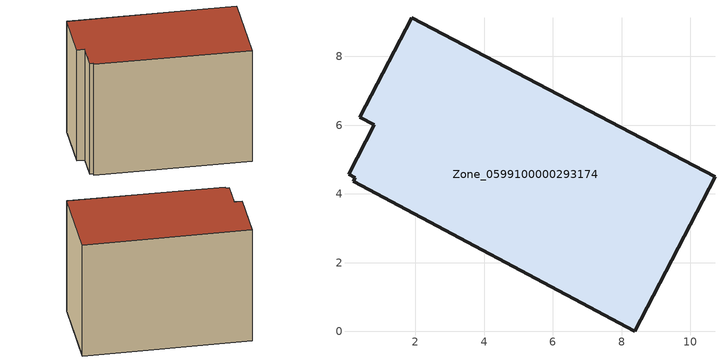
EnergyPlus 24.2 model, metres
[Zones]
Zone_0599100000293174
 floor ground (C_G): 8.38,0 0.2,4.37 0.24,4.47 0.05,4.58 0.8,6.01 0.39,6.22 1.9,9.13 10.72,4.5 z0
 wall outside (C_F): 10.72,4.5 1.9,9.13 0.39,6.22 0.8,6.01 0.05,4.58 0.24,4.47 0.2,4.37 8.38,0 10.72,4.5 z0:7.47
 roof outside (C_R): 0.2,4.37 8.38,0 10.72,4.5 1.9,9.13 0.39,6.22 0.8,6.01 0.05,4.58 0.24,4.47 z7.47
[BUILDING]
Pand.0599100000293174: North Axis=0; Terrain=City; Loads Convergence Tolerance Value=0.04; Temperature Convergence Tolerance Value=0.4; Solar Distribution=FullExterior; Maximum Number of Warmup Days=25; Minimum Number of Warmup Days=1
[Site:Location]
Rotterdam.The.Hague.AP_ZH_NLD Design_Conditions: Latitude=51.96; Longitude=4.45; Time Zone=1; Elevation=-4.5
[SITE:GROUNDTEMPERATURE:BUILDINGSURFACE]
18, 18, 18, 18, 18, 18, 18, 18, 18, 18, 18, 18
[MATERIAL] Thermal Absorptance=0.9; Solar Absorptance=0.7; Visible Absorptance=0.7
Name | Roughness | Thickness | Conductivity | Density | Specific Heat
G.TI.1946 | MediumSmooth | 0.15 | 1 | 540 | 1210
F.TI.1946 | Rough | 0.3 | 0.857143 | 1920 | 840
R.TI.1946 | MediumRough | 0.2 | 0.1 | 1500 | 1000
[CONSTRUCTION]
C_G: G.TI.1946
C_F: F.TI.1946
C_R: R.TI.1946
[ZONE]
Zone_0599100000293174: Type=1; Multiplier=1; Ceiling Height=Autocalculate; Volume=Autocalculate; Floor Area=autocalculate; Part of Total Floor Area=Yes
[ZONEINFILTRATION:DESIGNFLOWRATE]
Infil_Zone_0599100000293174: Zone or ZoneList or Space or SpaceList=Zone_0599100000293174; Schedule=AlwaysOn; Design Flow Rate Calculation Method=Flow/Area; Flow Rate per Floor Area=0.003; Constant Term Coefficient=1; Temperature Term Coefficient=0; Velocity Term Coefficient=0; Velocity Squared Term Coefficient=0
[HVACTEMPLATE:ZONE:IDEALLOADSAIRSYSTEM]
Zone_0599100000293174: Maximum Heating Supply Air Temperature=50; Minimum Cooling Supply Air Temperature=13; Maximum Heating Supply Air Humidity Ratio=0.0156; Minimum Cooling Supply Air Humidity Ratio=0.0077; Heating Limit=NoLimit; Cooling Limit=NoLimit; Dehumidification Control Type=ConstantSensibleHeatRatio; Cooling Sensible Heat Ratio=0.7; Dehumidification Setpoint=60; Humidification Control Type=None; Humidification Setpoint=30; Outdoor Air Method=None; Outdoor Air Flow Rate per Person=0.00944; Outdoor Air Flow Rate per Zone Floor Area=0; Outdoor Air Flow Rate per Zone=0; Demand Controlled Ventilation Type=None; Outdoor Air Economizer Type=NoEconomizer; Heat Recovery Type=None; Sensible Heat Recovery Effectiveness=0.7; Latent Heat Recovery Effectiveness=0.65
[ZONECONTROL:THERMOSTAT]
ThermostatControl_Zone_0599100000293174: Zone or ZoneList=Zone_0599100000293174; Control Type Schedule=DualSetpointControlType; Control 1=Thermostat_Zone_0599100000293174; Temperature Difference Between Cutout And Setpoint=0
[THERMOSTATSETPOINT:DUALSETPOINT]
Thermostat_Zone_0599100000293174: Heating Setpoint Temperature Schedule=HeatingSetpoint_Zone_0599100000293174; Cooling Setpoint Temperature Schedule=CoolingSetpoint_Zone_0599100000293174
[SCHEDULE:COMPACT]
HeatingSetpoint_Zone_0599100000293174: Through: 12/31, For: AllDays, Until: 24:00, 21
CoolingSetpoint_Zone_0599100000293174: Through: 12/31, For: AllDays, Until: 24:00, 24
DualSetpointControlType: Through: 12/31, For: AllDays, Until: 24:00, 4
AlwaysOn: Through: 12/31, For: AllDays, Until: 24:00, 1
